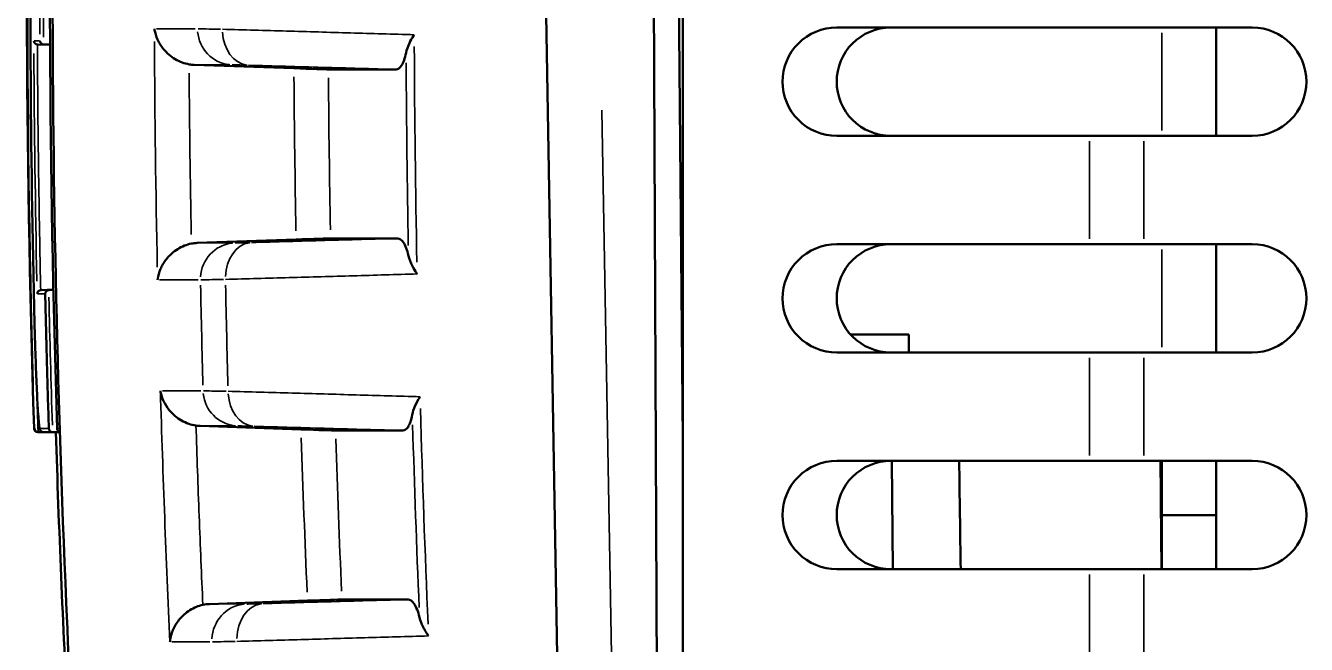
# Model space of a CAD drawing. Header units: millimetres. Extents: x 40 to 2195, y 40 to 1687.
# Drawn here: x 996.15 to 1031.6, y 319.42 to 336.55 of the extents above; entities that cross this region are included whole.
import ezdxf

# ---------------------------------------------------------------- set-up
doc = ezdxf.new("R2010")
doc.units = ezdxf.units.MM
doc.header["$LTSCALE"] = 8
doc.layers.add('Visible (ISO)', color=7, linetype='Continuous', lineweight=50)
doc.layers.add('Visible Narrow (ISO)', color=7, linetype='Continuous', lineweight=35)

msp = doc.modelspace()

# ---------------------------------------------------------------- linework, layer by layer
at = {"layer": 'Visible (ISO)'}
for p, q in [((1014.342, 273.999), (1014.342, 401.999)), ((1014.342, 325.083), (1014.229, 337.999)), ((1011.776, 267.065), (1010.54, 337.749)), ((1013.537, 337.749), (1013.815, 273.999)), ((1025.6, 336.499), (1018.6, 336.499)), ((1025.6, 336.499), (1027.1, 336.499)), ((1027.1, 336.499), (1030.1, 336.499)), ((1029.1, 333.499), (1029.1, 336.499)), ((996.478, 336.032), (996.83, 336.022)), ((996.65, 336.032), (996.83, 336.027)), ((999.887, 336.013), (999.887, 336.013)), ((1000.816, 335.465), (1003.578, 335.369)), ((1006.407, 335.339), (1004.533, 335.34)), ((1025.6, 333.499), (1018.6, 333.499)), ((1025.6, 333.499), (1027.1, 333.499)), ((1027.1, 333.499), (1030.1, 333.499)), ((1000.903, 330.534), (1003.639, 330.629)), ((1006.451, 330.658), (1004.59, 330.658)), ((1006.97, 330.586), (1006.97, 330.586)), ((1006.97, 330.571), (1006.97, 330.571)), ((1025.6, 330.499), (1018.6, 330.499)), ((1025.6, 330.499), (1027.1, 330.499)), ((1027.1, 330.499), (1030.1, 330.499)), ((1029.1, 327.499), (1029.1, 330.499)), ((999.964, 329.963), (999.964, 329.963)), ((996.57, 329.226), (996.921, 329.246)), ((996.793, 329.226), (996.921, 329.234)), ((1018.982, 327.999), (1020.6, 327.999)), ((1020.6, 327.499), (1020.6, 327.999)), ((1014.321, 327.499), (1014.342, 327.499)), ((1014.322, 327.299), (1014.342, 327.299)), ((1025.6, 327.499), (1018.6, 327.499)), ((1025.6, 327.499), (1027.1, 327.499)), ((1027.1, 327.499), (1030.1, 327.499)), ((1000.065, 325.991), (1000.065, 325.991)), ((1000.981, 325.466), (1003.773, 325.369)), ((996.486, 325.294), (996.989, 325.292)), ((996.498, 325.294), (997.002, 325.292)), ((996.654, 325.294), (997.1, 325.292)), ((996.899, 325.294), (997.1, 325.293)), ((996.989, 325.292), (997.002, 325.292)), ((1006.599, 325.339), (1004.73, 325.34)), ((1025.6, 324.499), (1018.6, 324.499)), ((1020.126, 324.499), (1020.152, 321.499)), ((1025.6, 324.499), (1027.1, 324.499)), ((1027.1, 324.499), (1030.1, 324.499)), ((1027.6, 322.999), (1027.6, 324.499)), ((1029.1, 322.999), (1029.1, 324.499)), ((1027.6, 322.999), (1027.6, 321.499)), ((1029.1, 322.999), (1027.6, 322.999)), ((1029.1, 321.499), (1029.1, 322.999)), ((1025.6, 321.499), (1018.6, 321.499)), ((1025.6, 321.499), (1027.1, 321.499)), ((1027.1, 321.499), (1030.1, 321.499)), ((1001.245, 320.534), (1003.954, 320.629)), ((1006.739, 320.658), (1004.908, 320.658)), ((1007.038, 320.583), (1007.038, 320.583)), ((1000.294, 319.941), (1000.294, 319.941))]:
    msp.add_line(p, q, dxfattribs=at)
for centre, radius, start, end in [((1395.186, 337.999), 399, 178.45909, 181.81086), ((1030.1, 334.999), 1.5, 270, 90), ((1030.1, 328.999), 1.5, 270, 90), ((1395.186, 337.999), 398.4, 181.82774, 182.9776), ((1030.1, 322.999), 1.5, 270, 90)]:
    msp.add_arc(centre, radius, start, end, dxfattribs=at)
for centre, major_axis, ratio, start_param, end_param in [((1395.198, 337.999), (0, -399), 0.99979, 4.700405, 4.736707), ((996.478, 336.132), (-0.0721, 0.0714), 0.971769, 0.807171, 2.335713), ((996.649, 336.132), (-0.0724, 0.0718), 0.961168, 0.805079, 2.341878), ((1000.851, 336.496), (0.006, -1.032), 0.999391, 6.107912, 6.242282), ((1003.543, 335.375), (-1, 0.035), 0.005072, 1.60591, 2.995457), ((1000.939, 329.502), (-0.02, 1.032), 0.999391, 0.015721, 0.174776), ((996.573, 329.126), (-0.0711, -0.0723), 0.971747, 3.960959, 5.496997), ((996.794, 329.126), (-0.0715, -0.0728), 0.958527, 3.953301, 5.479107), ((1395.238, 337.999), (0, 399), 0.999102, 1.593039, 1.597927), ((1395.238, 337.999), (0, 399), 0.999102, 1.597927, 1.6024), ((1007.821, 326.304), (-0.891, -0.894), 0.45233, 5.165012, 5.702965), ((1001.017, 326.497), (0.029, -1.031), 0.999391, 6.109934, 6.220066), ((996.486, 325.394), (-0.1, -0.0033), 0.999941, 6.283058, 7.819204), ((996.498, 325.394), (-0.0726, 0.0693), 0.993562, 0.796623, 2.332772), ((996.65, 325.394), (-0.0004, -0.1), 0.999639, 0, 0.001271), ((996.895, 325.394), (-0.0735, 0.071), 0.958521, 0.809676, 2.356856), ((1395.602, 337.49), (-398.789, 0.008), 0.993066, 0.030824, 0.030825), ((997.124, 325.394), (-0.0714, -0.0736), 0.94838, 5.48847, 6.830377), ((1003.738, 325.375), (-1.002, 0.035), 0.005067, 1.606048, 2.995596), ((1127.996, 5869.122), (-67.195, 11253.246), 0.014205, 2.085916, 2.086223), ((1001.281, 319.503), (-0.037, 1.031), 0.999389, 6.282153, 6.46448), ((1003.919, 320.622), (0.999, 0.035), 0.005081, 0.146401, 1.53586)]:
    msp.add_ellipse(centre, major_axis=major_axis, ratio=ratio, start_param=start_param, end_param=end_param, dxfattribs=at)
for points in [[(997.304, 320.002), (996.762, 331.988), (996.762, 344.01), (997.304, 355.996)], [(997.025, 325.385), (996.798, 332.543), (996.764, 339.709), (996.924, 346.868)], [(1018.6, 336.499), (1018.207, 336.498), (1017.425, 336.175), (1016.938, 334.999), (1017.425, 333.823), (1018.207, 333.5), (1018.6, 333.499)], [(1020.1, 336.499), (1019.707, 336.498), (1018.925, 336.175), (1018.438, 334.999), (1018.925, 333.823), (1019.707, 333.5), (1020.1, 333.499)], [(1018.6, 330.499), (1018.207, 330.498), (1017.425, 330.175), (1016.938, 328.999), (1017.425, 327.823), (1018.207, 327.5), (1018.6, 327.499)], [(1020.1, 330.499), (1019.707, 330.498), (1018.925, 330.175), (1018.438, 328.999), (1018.925, 327.823), (1019.707, 327.5), (1020.1, 327.499)], [(1018.6, 324.499), (1018.207, 324.498), (1017.425, 324.175), (1016.938, 322.999), (1017.425, 321.823), (1018.207, 321.5), (1018.6, 321.499)], [(1020.1, 324.499), (1019.707, 324.498), (1018.925, 324.175), (1018.438, 322.999), (1018.925, 321.823), (1019.707, 321.5), (1020.1, 321.499)], [(1027.589, 321.499), (1027.58, 322.499), (1027.571, 323.499), (1027.562, 324.499)]]:
    msp.add_open_spline(points, degree=3, dxfattribs=at)
for points, knots in [([(999.718, 336.461), (999.718, 336.456), (999.72, 336.445), (999.722, 336.434), (999.736, 336.354), (999.76, 336.262), (999.846, 336.073), (999.9, 335.985), (1000.059, 335.79), (1000.171, 335.694), (1000.354, 335.586), (1000.418, 335.555), (1000.547, 335.508), (1000.612, 335.49), (1000.678, 335.479)], [-0.1656542, -0.1656542, -0.1656542, -0.1656542, -0.1631403, -0.160623, -0.160623, -0.1227139, -0.1227139, -0.0887447, -0.0887447, -0.0422908, -0.0422908, -0.0201541, -0.0201541, -0.000001, -0.000001, -0.000001, -0.000001]), ([(1006.683, 335.798), (1006.7, 335.884), (1006.732, 335.974), (1006.807, 336.134), (1006.845, 336.202), (1006.891, 336.275), (1006.898, 336.285), (1006.905, 336.296), (1006.908, 336.3)], [-0.06737082, -0.06737082, -0.06737082, -0.06737082, -0.02890289, -0.02890289, 0, 0, 0.00198464, 0.00396903, 0.00396903, 0.00396903, 0.00396903]), ([(1006.683, 335.798), (1006.666, 335.716), (1006.647, 335.649), (1006.604, 335.532), (1006.58, 335.484), (1006.508, 335.373), (1006.457, 335.339), (1006.407, 335.339)], [-0.1696504, -0.1696504, -0.1696504, -0.1696504, -0.1309612, -0.1309612, -0.0872482, -0.0872482, -0.000001, -0.000001, -0.000001, -0.000001]), ([(1000.741, 330.515), (1000.675, 330.502), (1000.611, 330.483), (1000.482, 330.432), (1000.419, 330.4), (1000.239, 330.288), (1000.13, 330.19), (999.976, 329.991), (999.925, 329.902), (999.843, 329.711), (999.821, 329.62), (999.809, 329.54), (999.807, 329.529), (999.806, 329.518), (999.805, 329.513)], [-0.1349329, -0.1349329, -0.1349329, -0.1349329, -0.1179251, -0.1179251, -0.0992763, -0.0992763, -0.0602853, -0.0602853, -0.0317641, -0.0317641, 0, 0, 0.0021187, 0.0042348, 0.0042348, 0.0042348, 0.0042348]), ([(1004.593, 330.658), (1004.576, 330.658), (1004.541, 330.657), (1004.433, 330.654), (1004.359, 330.652), (1004.181, 330.647), (1004.078, 330.643), (1003.862, 330.636), (1003.751, 330.632), (1003.639, 330.629)], [-0.1393113, -0.1393113, -0.1393113, -0.1393113, -0.1055728, -0.1055728, -0.0696556, -0.0696556, -0.0337399, -0.0337399, -0.000001, -0.000001, -0.000001, -0.000001]), ([(1006.454, 330.658), (1006.505, 330.658), (1006.559, 330.623), (1006.636, 330.507), (1006.662, 330.456), (1006.709, 330.335), (1006.73, 330.264), (1006.75, 330.178)], [-0.1728741, -0.1728741, -0.1728741, -0.1728741, -0.0840671, -0.0840671, -0.039446, -0.039446, -0.0000003, -0.0000003, -0.0000003, -0.0000003]), ([(1006.987, 329.673), (1006.984, 329.677), (1006.977, 329.687), (1006.97, 329.697), (1006.938, 329.747), (1006.896, 329.813), (1006.807, 329.99), (1006.77, 330.087), (1006.75, 330.178)], [-0.08259949, -0.08259949, -0.08259949, -0.08259949, -0.07959985, -0.07659994, -0.07659994, -0.0420882, -0.0420882, -0.00000147, -0.00000147, -0.00000147, -0.00000147]), ([(996.629, 325.296), (996.623, 325.297), (996.616, 325.299), (996.599, 325.306), (996.59, 325.313), (996.575, 325.326), (996.57, 325.332), (996.56, 325.345), (996.557, 325.352), (996.55, 325.367), (996.548, 325.374), (996.539, 325.405), (996.535, 325.428), (996.518, 325.556), (996.504, 325.727), (996.478, 326.15), (996.466, 326.385), (996.443, 326.903), (996.433, 327.191), (996.415, 327.75), (996.407, 328.025), (996.4, 328.297)], [0.0026196, 0.0026196, 0.0026196, 0.0026196, 0.0051544, 0.0051544, 0.0101045, 0.0101045, 0.0152491, 0.0152491, 0.0218828, 0.0218828, 0.0346473, 0.0346473, 0.0728936, 0.0728936, 0.1897176, 0.1897176, 0.2853385, 0.2853385, 0.3784874, 0.3784874, 0.4600809, 0.4600809, 0.4600809, 0.4600809]), ([(999.883, 326.436), (999.884, 326.431), (999.886, 326.42), (999.889, 326.408), (999.922, 326.243), (999.997, 326.067), (1000.224, 325.789), (1000.34, 325.69), (1000.531, 325.58), (1000.598, 325.549), (1000.732, 325.503), (1000.799, 325.486), (1000.868, 325.476)], [-0.1633221, -0.1633221, -0.1633221, -0.1633221, -0.1610961, -0.1588701, -0.1588701, -0.0921124, -0.0921124, -0.0438115, -0.0438115, -0.0208304, -0.0208304, -0.0000022, -0.0000022, -0.0000022, -0.0000022]), ([(1006.854, 325.778), (1006.84, 325.697), (1006.822, 325.631), (1006.782, 325.517), (1006.759, 325.471), (1006.692, 325.369), (1006.645, 325.339), (1006.597, 325.339)], [-0.1646073, -0.1646073, -0.1646073, -0.1646073, -0.1260599, -0.1260599, -0.082511, -0.082511, -0.000001, -0.000001, -0.000001, -0.000001]), ([(1001.058, 320.511), (1000.996, 320.497), (1000.936, 320.478), (1000.816, 320.429), (1000.756, 320.398), (1000.586, 320.291), (1000.483, 320.199), (1000.326, 320.003), (1000.27, 319.907), (1000.19, 319.716), (1000.164, 319.619), (1000.15, 319.513), (1000.148, 319.501), (1000.147, 319.489)], [-0.1761451, -0.1761451, -0.1761451, -0.1761451, -0.1544167, -0.1544167, -0.1307375, -0.1307375, -0.081327, -0.081327, -0.0401569, -0.0401569, 0, 0, 0.0048908, 0.0048908, 0.0048908, 0.0048908]), ([(1006.739, 320.658), (1006.792, 320.658), (1006.848, 320.621), (1006.931, 320.5), (1006.959, 320.447), (1007.01, 320.32), (1007.034, 320.246), (1007.055, 320.157)], [-0.1779614, -0.1779614, -0.1779614, -0.1779614, -0.0866527, -0.0866527, -0.0406329, -0.0406329, -0.0000028, -0.0000028, -0.0000028, -0.0000028]), ([(1007.305, 319.649), (1007.283, 319.68), (1007.262, 319.711), (1007.223, 319.773), (1007.205, 319.804), (1007.172, 319.862), (1007.158, 319.89), (1007.128, 319.952), (1007.113, 319.985), (1007.087, 320.052), (1007.075, 320.086), (1007.062, 320.131), (1007.059, 320.144), (1007.055, 320.157)], [0, 0, 0, 0, 0.166992, 0.166992, 0.339689, 0.339689, 0.5, 0.5, 0.701538, 0.701538, 0.91452, 0.91452, 1, 1, 1, 1]), ([(997.265, 316.748), (997.265, 316.748), (997.268, 316.759), (997.278, 316.807), (997.286, 316.857), (997.305, 317.017), (997.316, 317.146), (997.334, 317.491), (997.341, 317.725), (997.347, 318.266), (997.346, 318.585), (997.332, 319.265), (997.32, 319.636), (997.304, 320.002)], [0.0955696, 0.0955696, 0.0955696, 0.0955696, 0.1249187, 0.1249187, 0.1742772, 0.1742772, 0.2501361, 0.2501361, 0.3464063, 0.3464063, 0.451462, 0.451462, 0.5614298, 0.5614298, 0.5614298, 0.5614298])]:
    msp.add_open_spline(points, degree=3, knots=knots, dxfattribs=at)
at = {"layer": 'Visible Narrow (ISO)'}
for p, q in [((1000.847, 336.46), (999.774, 336.46)), ((996.539, 336.132), (996.386, 336.132)), ((1027.6, 333.649), (1027.6, 336.349)), ((996.641, 336.032), (996.486, 336.032)), ((1012.102, 334.214), (1013.214, 270.583)), ((1025.6, 333.349), (1025.6, 330.649)), ((1027.1, 333.349), (1027.1, 330.649)), ((1027.6, 327.649), (1027.6, 330.349)), ((999.862, 329.513), (1000.929, 329.513)), ((996.482, 329.124), (996.681, 329.124)), ((996.779, 329.226), (996.578, 329.226)), ((1025.6, 327.349), (1025.6, 324.649)), ((1027.1, 327.349), (1027.1, 324.649)), ((1001.002, 326.436), (999.939, 326.436)), ((996.396, 325.39), (996.386, 325.39)), ((996.497, 325.294), (996.485, 325.294)), ((996.78, 325.39), (996.56, 325.39)), ((997.093, 325.39), (997.028, 325.39)), ((1025.6, 321.349), (1025.6, 318.649)), ((1027.1, 321.349), (1027.1, 318.649)), ((1002.209, 320.535), (1001.293, 320.534)), ((997.306, 320.002), (997.304, 320.002)), ((1000.202, 319.489), (1001.249, 319.489))]:
    msp.add_line(p, q, dxfattribs=at)
for centre, radius, start, end in [((1395.402, 337.999), 398.503, 177.67041, 182.32959), ((1395.266, 337.999), 398.441, 178.87822, 181.65891)]:
    msp.add_arc(centre, radius, start, end, dxfattribs=at)
for centre, major_axis, ratio, start_param, end_param in [((1395.88, 337.51), (-399.669, 0.002), 0.993068, 6.253361, 6.310552), ((1395.231, 337.999), (0, 399), 0.999215, 1.566585, 1.575007), ((1395.175, 337.999), (-1.967, 398.531), 0.999988, 1.561422, 1.570303), ((1004.07, 336.389), (-3.198, 0.071), 0.003075, 5.620828, 6.101983), ((1395.778, 337.999), (1.539, -396.061), 1, 4.713266, 4.729055), ((1001.897, 336.464), (0, -1), 0.987483, 4.792883, 6.171328), ((1002.359, 336.454), (-0.028, -1), 0.756498, 4.814581, 6.197655), ((1395.21, 337.999), (0, 399), 0.999589, 1.576355, 1.592162), ((1356.441, 338), (-0.001, 383.562), 0.91129, 1.576087, 1.591639), ((1003.884, 335.465), (-5.735, 0), 0.000026, 1.016616, 1.200413), ((1003.955, 335.39), (-2.118, 0.074), 0.005432, 5.618433, 6.101625), ((1356.806, 338.003), (0.026, 383.73), 0.912437, 1.577336, 1.590519), ((1395.233, 337.992), (2.513, -394.556), 1, 4.713018, 4.724342), ((1395.743, 337.999), (-7.37, 392.104), 1, 1.559312, 1.570192), ((1395.774, 337.999), (-7.341, 391.182), 1, 1.559426, 1.570198), ((1003.969, 330.534), (-5.734, 0), 0.000026, 5.083606, 5.266422), ((1001.979, 329.534), (0, 1), 0.987492, 0.113161, 1.514102), ((1002.44, 329.545), (-0.028, 1), 0.756802, 0.086724, 1.492417), ((1004.033, 330.608), (2.114, 0.074), 0.005436, 3.323299, 3.806769), ((1349.806, 337.999), (-0.001, 384.772), 0.906769, 1.59325, 1.600449), ((1004.147, 329.611), (3.193, 0.096), 0.006638, 3.322703, 3.804477), ((1304.308, 337.999), (-4.329, 399.997), 0.756772, 1.584184, 1.591157), ((1395.003, 337.993), (-12.7, 398.116), 0.999971, 1.561413, 1.570302), ((1002.051, 326.465), (0, -1), 0.9875, 4.8167, 6.172583), ((1004.23, 326.391), (-3.203, 0.046), 0.000488, 0.180973, 0.662147), ((1002.513, 326.455), (-0.028, -1), 0.756194, 4.838385, 6.198916), ((1356.362, 337.995), (0.011, 383.394), 0.911482, 1.602259, 1.617828), ((1004.226, 325.466), (-5.972, 0), 0.000024, 1.006324, 1.182226), ((1004.113, 325.391), (-2.122, 0.074), 0.005423, 5.618921, 6.101916), ((1355.711, 337.987), (-0.057, 383.134), 0.910996, 1.603267, 1.616481), ((996.65, 325.394), (0.0032, -0.0999), 0.99964, 4.789132, 6.170507), ((1395.744, 337.999), (-17.37, 391.79), 1, 1.559305, 1.570192), ((1395.776, 337.999), (-17.341, 390.868), 1, 1.559419, 1.570198), ((1002.297, 319.535), (0, 1), 0.987525, 0.114427, 1.537901), ((1002.758, 319.546), (-0.028, 1), 0.757106, 0.087953, 1.516233), ((1004.322, 320.608), (2.085, 0.073), 0.005458, 3.324259, 3.811191), ((1004.436, 319.613), (3.163, 0.12), 0.01024, 3.323257, 3.807191)]:
    msp.add_ellipse(centre, major_axis=major_axis, ratio=ratio, start_param=start_param, end_param=end_param, dxfattribs=at)
for points, knots in [([(1001.602, 336.45), (1002.192, 336.433), (1002.782, 336.416), (1003.372, 336.4), (1003.962, 336.383), (1004.552, 336.366), (1005.141, 336.35), (1005.73, 336.333), (1006.319, 336.317), (1006.908, 336.3)], [0, 0, 0, 0, 0.333333, 0.333333, 0.333333, 0.666667, 0.666667, 0.666667, 1, 1, 1, 1]), ([(996.57, 329.226), (996.563, 329.548), (996.556, 329.874), (996.55, 330.205), (996.542, 330.585), (996.535, 330.971), (996.529, 331.362), (996.521, 331.829), (996.514, 332.304), (996.507, 332.789), (996.504, 333.061), (996.5, 333.336), (996.497, 333.615), (996.49, 334.254), (996.485, 334.913), (996.481, 335.59), (996.48, 335.737), (996.479, 335.884), (996.478, 336.032)], [0, 0, 0, 0, 0.15495, 0.15495, 0.15495, 0.333333, 0.333333, 0.333333, 0.546903, 0.546903, 0.546903, 0.666667, 0.666667, 0.666667, 0.940711, 0.940711, 0.940711, 1, 1, 1, 1]), ([(1006.407, 335.339), (1005.729, 335.358), (1005.05, 335.377), (1004.37, 335.396), (1003.689, 335.416), (1003.007, 335.435), (1002.324, 335.454)], [0, 0, 0, 0, 0.5, 0.5, 0.5, 1, 1, 1, 1]), ([(1002.405, 330.544), (1003.083, 330.563), (1003.759, 330.583), (1004.434, 330.602), (1005.109, 330.621), (1005.782, 330.639), (1006.454, 330.658)], [0, 0, 0, 0, 0.5, 0.5, 0.5, 1, 1, 1, 1]), ([(1006.987, 329.673), (1006.396, 329.657), (1005.805, 329.64), (1004.625, 329.607), (1004.036, 329.59), (1002.859, 329.557), (1002.271, 329.54), (1001.684, 329.524)], [0, 0, 0, 0, 0.333333, 0.333333, 0.666667, 0.666667, 1, 1, 1, 1]), ([(996.4, 328.297), (996.402, 328.235), (996.403, 328.174), (996.406, 328.052), (996.408, 327.991), (996.411, 327.879), (996.413, 327.827), (996.416, 327.716), (996.418, 327.656), (996.42, 327.581), (996.421, 327.566), (996.423, 327.477), (996.426, 327.404), (996.431, 327.26), (996.433, 327.188), (996.438, 327.067), (996.439, 327.018), (996.443, 326.928), (996.445, 326.887), (996.45, 326.751), (996.454, 326.659), (996.462, 326.482), (996.466, 326.397), (996.471, 326.302), (996.471, 326.289), (996.473, 326.264), (996.473, 326.253), (996.477, 326.168), (996.481, 326.099), (996.489, 325.97), (996.493, 325.909), (996.498, 325.827), (996.5, 325.802), (996.502, 325.771), (996.503, 325.764), (996.506, 325.72), (996.509, 325.685), (996.514, 325.622), (996.517, 325.593), (996.522, 325.54), (996.524, 325.517), (996.527, 325.494), (996.527, 325.491), (996.529, 325.476), (996.531, 325.466), (996.534, 325.443), (996.536, 325.432), (996.54, 325.414), (996.541, 325.407), (996.545, 325.396), (996.547, 325.393), (996.549, 325.391), (996.55, 325.39), (996.55, 325.39)], [0, 0, 0, 0, 0.040185, 0.040185, 0.080863, 0.080863, 0.115475, 0.115475, 0.156169, 0.156169, 0.166667, 0.166667, 0.216934, 0.216934, 0.267397, 0.267397, 0.303094, 0.303094, 0.333333, 0.333333, 0.405153, 0.405153, 0.477396, 0.477396, 0.489696, 0.489696, 0.5, 0.5, 0.567711, 0.567711, 0.635156, 0.635156, 0.666667, 0.666667, 0.676248, 0.676248, 0.726214, 0.726214, 0.776172, 0.776172, 0.825855, 0.825855, 0.833333, 0.833333, 0.863319, 0.863319, 0.90382, 0.90382, 0.944276, 0.944276, 0.984176, 0.984176, 1, 1, 1, 1]), ([(999.883, 326.436), (999.918, 325.252), (999.957, 324.081), (1000.046, 321.766), (1000.094, 320.621), (1000.147, 319.489)], [0.000003, 0.000003, 0.000003, 0.000003, 0.5, 0.5, 0.9999688, 0.9999688, 0.9999688, 0.9999688]), ([(1001.757, 326.426), (1002.349, 326.409), (1002.94, 326.392), (1003.53, 326.375), (1004.121, 326.359), (1004.711, 326.342), (1005.3, 326.325), (1005.89, 326.309), (1006.479, 326.292), (1007.068, 326.276)], [0, 0, 0, 0, 0.3333333, 0.3333333, 0.3333333, 0.6666667, 0.6666667, 0.6666667, 0.9999998, 0.9999998, 0.9999998, 0.9999998]), ([(1000.868, 325.476), (1000.894, 324.635), (1000.953, 322.966), (1001.022, 321.325), (1001.058, 320.511)], [0, 0, 0, 0, 0.5, 0.999986, 0.999986, 0.999986, 0.999986]), ([(1006.597, 325.339), (1005.914, 325.358), (1005.229, 325.377), (1004.542, 325.397), (1003.856, 325.416), (1003.168, 325.436), (1002.478, 325.455)], [0, 0, 0, 0, 0.5, 0.5, 0.5, 1, 1, 1, 1]), ([(996.65, 325.294), (996.664, 325.294), (996.678, 325.294), (996.7, 325.294), (996.707, 325.294), (996.716, 325.294), (996.719, 325.294), (996.733, 325.294), (996.745, 325.294), (996.771, 325.294), (996.784, 325.294), (996.799, 325.294), (996.801, 325.294), (996.802, 325.294), (996.82, 325.294), (996.84, 325.294), (996.873, 325.294), (996.886, 325.294), (996.899, 325.294)], [0, 0, 0, 0, 0.2074702, 0.2074702, 0.3006503, 0.3006503, 0.3333333, 0.3333333, 0.4911427, 0.4911427, 0.648863, 0.648863, 0.6666667, 0.6666667, 0.6666667, 0.8745405, 0.8745405, 1, 1, 1, 1]), ([(1002.723, 320.545), (1003.395, 320.564), (1004.066, 320.583), (1004.735, 320.602), (1005.405, 320.621), (1006.073, 320.64), (1006.739, 320.658)], [0, 0, 0, 0, 0.5, 0.5, 0.5, 1, 1, 1, 1]), ([(1007.305, 319.649), (1006.714, 319.632), (1006.123, 319.616), (1004.943, 319.583), (1004.354, 319.566), (1003.177, 319.533), (1002.589, 319.516), (1002.002, 319.499)], [0, 0, 0, 0, 0.333333, 0.333333, 0.666667, 0.666667, 1, 1, 1, 1])]:
    msp.add_open_spline(points, degree=3, knots=knots, dxfattribs=at)
for points in [[(996.498, 325.294), (996.486, 325.676), (996.475, 326.056), (996.464, 326.431)], [(997.189, 316.49), (997.195, 316.49), (997.209, 316.496), (997.229, 316.527), (997.251, 316.587), (997.272, 316.682), (997.292, 316.821), (997.312, 317.016), (997.329, 317.277), (997.342, 317.615), (997.349, 318.045), (997.348, 318.579), (997.336, 319.227), (997.318, 319.731), (997.306, 320.002)]]:
    msp.add_open_spline(points, degree=3, dxfattribs=at)

doc.saveas('drawing.dxf')
